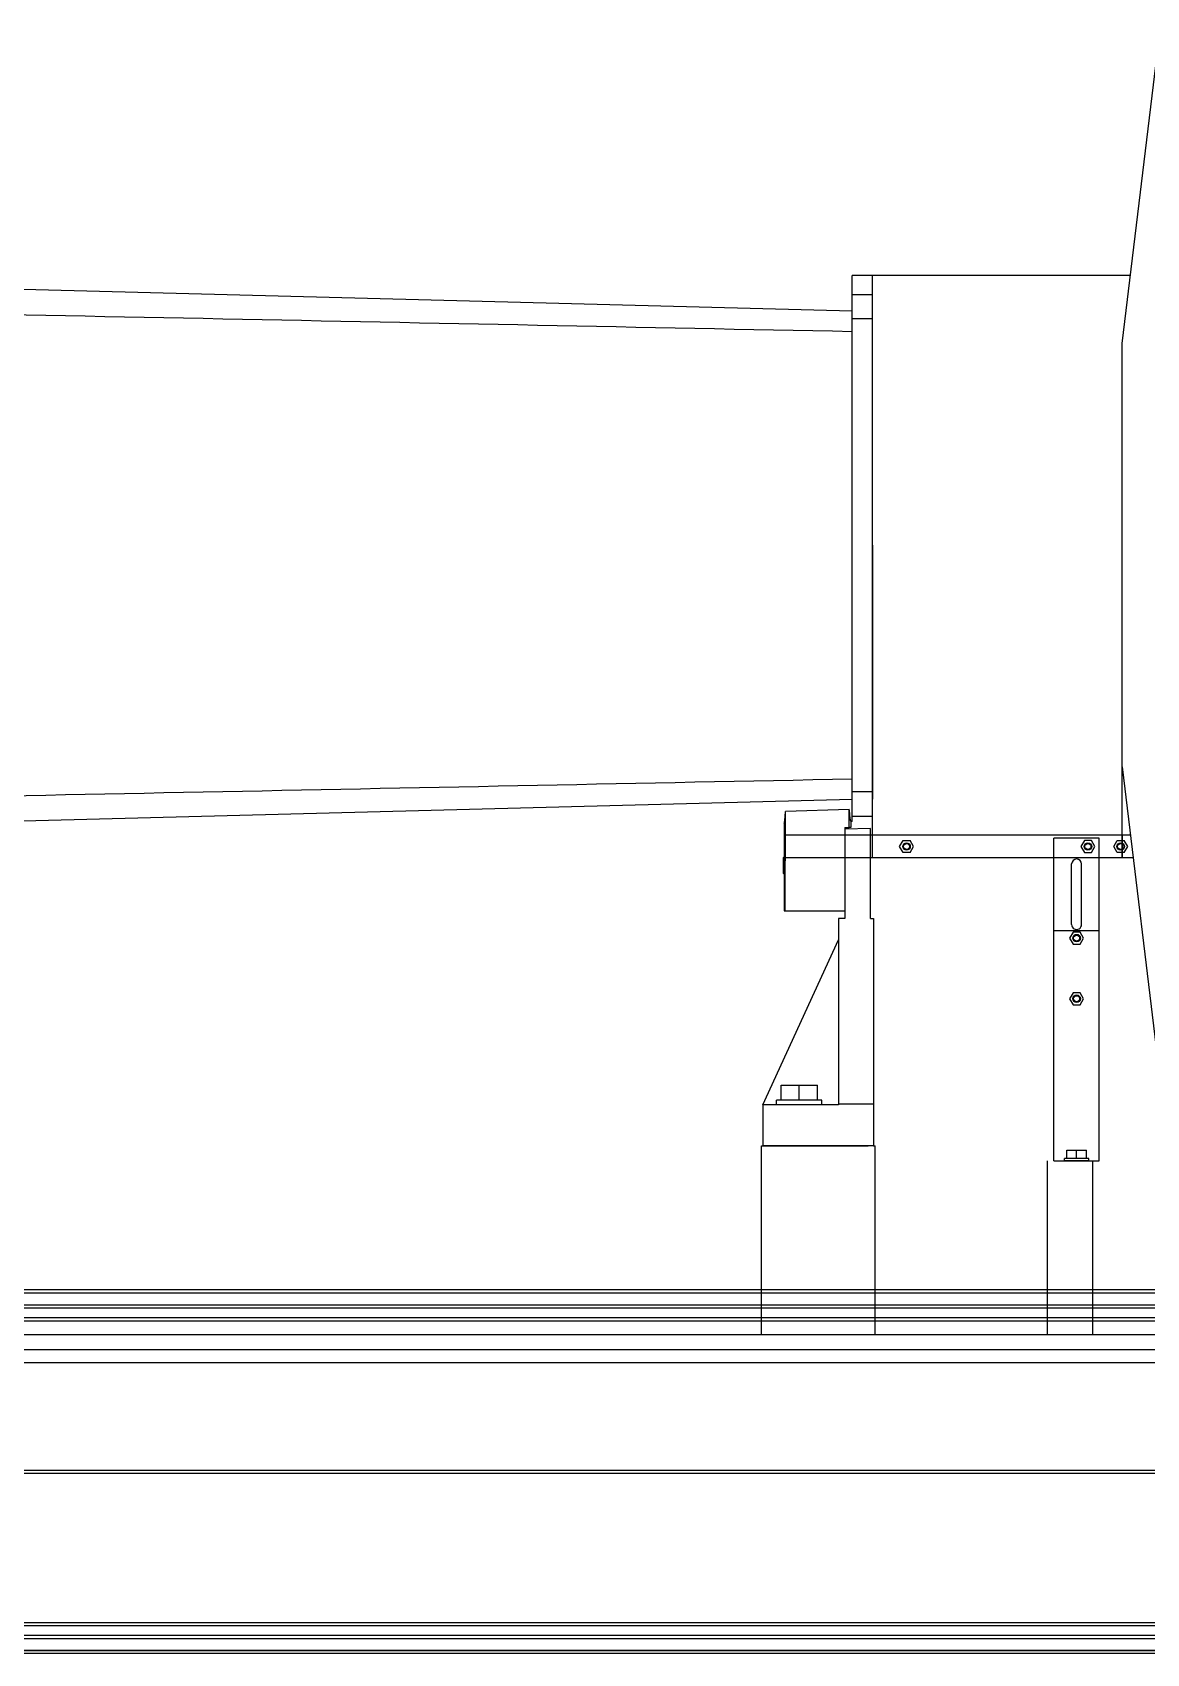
# Model space of a CAD drawing. Header units: millimetres. Extents: x 1218 to 72853, y -34712 to 16286.
# Drawn here: x 65066 to 65536, y 8256 to 8940 of the extents above; entities that cross this region are included whole.
import ezdxf

# ---------------------------------------------------------------- set-up
doc = ezdxf.new("R2010")
doc.units = ezdxf.units.MM

# ---------------------------------------------------------------- blocks, each defined once
blk = doc.blocks.new('BOM-FRONT EQ')
at = {"lineweight": -2}
for p, q in [((151.42, 552.54), (167.4, 683.82)), ((151.42, 552.54), (167.4, 683.82)), ((151.42, 552.54), (167.4, 683.82)), ((154.92, 581.3), (37.61, 581.3)), ((154.92, 581.3), (37.61, 581.3)), ((37.61, 563.01), (37.61, 581.3)), ((154.92, 581.3), (37.61, 581.3)), ((46.08, 345.23), (46.08, 581.3)), ((46.08, 345.23), (46.08, 581.3)), ((46.08, 345.23), (46.08, 581.3)), ((37.61, 566.24), (-488.36, 580.01)), ((37.61, 563.01), (37.61, 575.54)), ((37.61, 563.01), (37.61, 575.54)), ((37.61, 573.31), (46.08, 573.31)), ((37.61, 573.31), (46.08, 573.31)), ((37.61, 573.31), (46.08, 573.31)), ((37.61, 361.8), (37.51, 564.71)), ((37.61, 361.8), (37.51, 564.71)), ((37.61, 361.8), (37.51, 564.71)), ((46.08, 563.01), (37.61, 563.01)), ((46.08, 563.01), (37.61, 563.01)), ((46.08, 563.01), (37.61, 563.01)), ((151.42, 345.23), (151.42, 552.54)), ((151.42, 345.23), (151.42, 552.54)), ((151.42, 345.23), (151.42, 552.54)), ((46.08, 467.52), (46.08, 363.51)), ((46.08, 467.52), (46.08, 363.51)), ((46.08, 467.52), (46.08, 363.51)), ((151.42, 373.98), (151.42, 457.05)), ((151.42, 373.98), (151.42, 457.05)), ((151.42, 373.98), (151.42, 457.05)), ((151.42, 373.98), (167.4, 242.7)), ((151.42, 373.98), (167.4, 242.7)), ((151.42, 373.98), (167.4, 242.7)), ((46.08, 363.51), (37.61, 363.51)), ((46.08, 363.51), (37.61, 363.51)), ((46.08, 363.51), (37.61, 363.51)), ((46.08, 363.51), (46.08, 360.37)), ((46.08, 363.51), (46.08, 360.37)), ((46.08, 363.51), (46.08, 360.37)), ((37.61, 360.28), (-465.36, 347.11)), ((37.61, 360.28), (-465.36, 347.11)), ((37.61, 360.28), (-465.36, 347.11)), ((36.33, 355.97), (9.5, 355.18)), ((36.33, 355.97), (9.5, 355.18)), ((36.33, 355.97), (9.5, 355.18)), ((36.36, 348.42), (36.33, 355.97)), ((36.36, 348.42), (36.33, 355.97)), ((36.36, 348.42), (36.33, 355.97)), ((37.61, 350.97), (37.61, 361.8)), ((37.61, 350.97), (37.61, 361.8)), ((37.61, 350.97), (37.61, 361.8)), ((8.86, 350.22), (8.86, 336.12)), ((8.86, 350.22), (8.86, 336.12)), ((8.86, 350.22), (8.86, 336.12)), ((9.3, 313.27), (9.5, 355.18)), ((9.3, 313.27), (9.5, 355.18)), ((9.3, 313.27), (9.5, 355.18)), ((37.61, 350.97), (36.97, 350.96)), ((37.61, 350.97), (36.97, 350.96)), ((37.61, 350.97), (36.97, 350.96)), ((36.97, 350.96), (36.97, 348.42)), ((36.97, 350.96), (36.97, 348.42)), ((36.97, 350.96), (36.97, 348.42)), ((37.61, 353.21), (46.08, 353.21)), ((37.61, 353.21), (46.08, 353.21)), ((37.61, 353.21), (46.08, 353.21)), ((154.92, 345.23), (9.65, 345.23)), ((154.92, 345.23), (9.65, 345.23)), ((154.92, 345.23), (9.65, 345.23)), ((154.92, 345.22), (9.65, 345.22)), ((154.92, 345.22), (9.65, 345.22)), ((154.92, 345.22), (9.65, 345.22)), ((34.42, 348.42), (34.42, 342.65)), ((34.42, 348.42), (36.36, 348.42)), ((34.42, 348.42), (34.42, 342.65)), ((34.42, 348.42), (36.36, 348.42)), ((34.42, 348.42), (34.42, 342.65)), ((34.42, 348.42), (36.36, 348.42)), ((45.28, 348.09), (34.42, 347.71)), ((45.28, 348.09), (34.42, 347.71)), ((45.28, 348.09), (34.42, 347.71)), ((34.42, 347.71), (34.42, 310.08)), ((34.42, 347.71), (34.42, 310.08)), ((34.42, 347.71), (34.42, 310.08)), ((36.97, 348.42), (36.36, 348.42)), ((36.97, 348.42), (36.36, 348.42)), ((36.97, 348.42), (36.36, 348.42)), ((45.28, 310.08), (45.28, 348.09)), ((45.28, 310.08), (45.28, 348.09)), ((45.28, 310.08), (45.28, 348.09)), ((46.08, 335.64), (46.08, 345.22)), ((46.08, 335.64), (46.08, 345.22)), ((46.08, 335.64), (46.08, 345.22)), ((57.54, 340.43), (59.01, 342.99)), ((57.54, 340.43), (59.01, 342.99)), ((57.54, 340.43), (59.01, 342.99)), ((59.01, 342.99), (61.96, 342.99)), ((59.01, 342.99), (61.96, 342.99)), ((59.01, 342.99), (61.96, 342.99)), ((63.44, 340.43), (61.96, 342.99)), ((63.44, 340.43), (61.96, 342.99)), ((63.44, 340.43), (61.96, 342.99)), ((141.8, 343.95), (122.64, 343.95)), ((122.64, 304.97), (122.64, 343.95)), ((141.8, 343.95), (122.64, 343.95)), ((122.64, 304.97), (122.64, 343.95)), ((141.8, 343.95), (122.64, 343.95)), ((122.64, 304.97), (122.64, 343.95)), ((135.53, 342.99), (134.06, 340.43)), ((135.53, 342.99), (134.06, 340.43)), ((135.53, 342.99), (134.06, 340.43)), ((138.49, 342.99), (135.53, 342.99)), ((138.49, 342.99), (135.53, 342.99)), ((138.49, 342.99), (135.53, 342.99)), ((139.96, 340.43), (138.49, 342.99)), ((139.96, 340.43), (138.49, 342.99)), ((139.96, 340.43), (138.49, 342.99)), ((141.8, 304.97), (141.8, 343.95)), ((141.8, 304.97), (141.8, 343.95)), ((141.8, 304.97), (141.8, 343.95)), ((147.86, 340.43), (149.34, 342.99)), ((147.86, 340.43), (149.34, 342.99)), ((147.86, 340.43), (149.34, 342.99)), ((149.34, 342.99), (152.29, 342.99)), ((149.34, 342.99), (152.29, 342.99)), ((149.34, 342.99), (152.29, 342.99)), ((151.42, 345.23), (151.42, 335.64)), ((151.42, 345.23), (151.42, 335.64)), ((151.42, 345.23), (151.42, 335.64)), ((151.42, 335.64), (151.42, 345.22)), ((151.42, 335.64), (151.42, 345.22)), ((151.42, 335.64), (151.42, 345.22)), ((153.77, 340.43), (152.29, 342.99)), ((153.77, 340.43), (152.29, 342.99)), ((153.77, 340.43), (152.29, 342.99)), ((8.54, 335.8), (9.02, 336.28)), ((8.54, 335.8), (9.02, 336.28)), ((8.54, 335.8), (9.02, 336.28)), ((8.54, 335.8), (8.86, 336.12)), ((8.54, 335.8), (8.86, 336.12)), ((8.54, 335.8), (8.86, 336.12)), ((8.54, 330.83), (8.54, 335.8)), ((8.54, 330.83), (8.54, 335.8)), ((8.54, 330.83), (8.54, 335.8)), ((9.02, 330.6), (9.02, 336.28)), ((9.02, 330.6), (9.02, 336.28)), ((9.02, 330.6), (9.02, 336.28)), ((156.09, 335.64), (9.65, 335.64)), ((156.09, 335.64), (9.65, 335.64)), ((156.09, 335.64), (9.65, 335.64)), ((59.01, 337.87), (57.54, 340.43)), ((59.01, 337.87), (57.54, 340.43)), ((59.01, 337.87), (57.54, 340.43)), ((61.96, 337.87), (59.01, 337.87)), ((61.96, 337.87), (59.01, 337.87)), ((61.96, 337.87), (59.01, 337.87)), ((61.96, 337.87), (63.44, 340.43)), ((61.96, 337.87), (63.44, 340.43)), ((61.96, 337.87), (63.44, 340.43)), ((134.06, 340.43), (135.53, 337.87)), ((134.06, 340.43), (135.53, 337.87)), ((134.06, 340.43), (135.53, 337.87)), ((135.53, 337.87), (138.49, 337.87)), ((135.53, 337.87), (138.49, 337.87)), ((135.53, 337.87), (138.49, 337.87)), ((138.49, 337.87), (139.96, 340.43)), ((138.49, 337.87), (139.96, 340.43)), ((138.49, 337.87), (139.96, 340.43)), ((151.42, 335.64), (141.8, 335.64)), ((151.42, 335.64), (141.8, 335.64)), ((151.42, 335.64), (141.8, 335.64)), ((149.34, 337.87), (147.86, 340.43)), ((149.34, 337.87), (147.86, 340.43)), ((149.34, 337.87), (147.86, 340.43)), ((152.29, 337.87), (149.34, 337.87)), ((152.29, 337.87), (149.34, 337.87)), ((152.29, 337.87), (149.34, 337.87)), ((152.29, 337.87), (153.77, 340.43)), ((152.29, 337.87), (153.77, 340.43)), ((152.29, 337.87), (153.77, 340.43)), ((8.54, 329.09), (8.54, 330.83)), ((8.54, 329.09), (8.54, 330.83)), ((8.54, 329.09), (8.54, 330.83)), ((8.54, 329.09), (9.02, 328.61)), ((8.54, 329.09), (9.02, 328.61)), ((8.54, 329.09), (9.02, 328.61)), ((8.86, 328.77), (8.86, 313.27)), ((8.86, 328.77), (8.86, 313.27)), ((8.86, 328.77), (8.86, 313.27)), ((9.02, 328.61), (9.02, 330.6)), ((9.02, 328.61), (9.02, 330.6)), ((9.02, 328.61), (9.02, 330.6)), ((130.14, 307.52), (130.14, 333.08)), ((130.14, 307.52), (130.14, 333.08)), ((130.14, 307.52), (130.14, 333.08)), ((134.29, 307.52), (134.29, 333.08)), ((134.29, 307.52), (134.29, 333.08)), ((134.29, 307.52), (134.29, 333.08)), ((8.86, 313.27), (9.3, 313.27)), ((8.86, 313.27), (9.3, 313.27)), ((8.86, 313.27), (9.3, 313.27)), ((9.3, 313.27), (34.42, 313.27)), ((9.3, 313.27), (34.42, 313.27)), ((9.3, 313.27), (34.42, 313.27)), ((34.42, 310.08), (31.86, 310.08)), ((31.86, 310.08), (31.86, 234.68)), ((34.42, 310.08), (31.86, 310.08)), ((31.86, 310.08), (31.86, 234.68)), ((34.42, 310.08), (31.86, 310.08)), ((31.86, 310.08), (31.86, 234.68)), ((45.28, 310.08), (46.56, 310.08)), ((45.28, 310.08), (46.56, 310.08)), ((45.28, 310.08), (46.56, 310.08)), ((46.56, 310.08), (46.56, 236.15)), ((46.56, 310.08), (46.56, 236.15)), ((46.56, 310.08), (46.56, 236.15)), ((-0.09, 231.48), (31.86, 301.12)), ((-0.09, 231.48), (31.86, 301.12)), ((-0.09, 231.48), (31.86, 301.12)), ((122.63, 304.97), (141.8, 304.97)), ((122.63, 207.83), (122.63, 304.97)), ((122.63, 304.97), (141.8, 304.97)), ((122.63, 207.83), (122.63, 304.97)), ((122.63, 304.97), (141.8, 304.97)), ((122.63, 207.83), (122.63, 304.97)), ((130.74, 304.33), (129.27, 301.77)), ((130.74, 304.33), (129.27, 301.77)), ((130.74, 304.33), (129.27, 301.77)), ((129.27, 301.77), (130.74, 299.21)), ((129.27, 301.77), (130.74, 299.21)), ((129.27, 301.77), (130.74, 299.21)), ((133.69, 304.33), (130.74, 304.33)), ((133.69, 304.33), (130.74, 304.33)), ((133.69, 304.33), (130.74, 304.33)), ((135.17, 301.77), (133.69, 304.33)), ((135.17, 301.77), (133.69, 304.33)), ((135.17, 301.77), (133.69, 304.33)), ((133.69, 299.21), (135.17, 301.77)), ((133.69, 299.21), (135.17, 301.77)), ((133.69, 299.21), (135.17, 301.77)), ((141.8, 207.83), (141.8, 304.97)), ((141.8, 207.83), (141.8, 304.97)), ((141.8, 207.83), (141.8, 304.97)), ((130.74, 299.21), (133.69, 299.21)), ((130.74, 299.21), (133.69, 299.21)), ((130.74, 299.21), (133.69, 299.21)), ((130.74, 278.77), (129.27, 276.21)), ((130.74, 278.77), (129.27, 276.21)), ((130.74, 278.77), (129.27, 276.21)), ((129.27, 276.21), (130.74, 273.65)), ((129.27, 276.21), (130.74, 273.65)), ((129.27, 276.21), (130.74, 273.65)), ((133.69, 278.77), (130.74, 278.77)), ((133.69, 278.77), (130.74, 278.77)), ((133.69, 278.77), (130.74, 278.77)), ((130.74, 273.65), (133.69, 273.65)), ((130.74, 273.65), (133.69, 273.65)), ((130.74, 273.65), (133.69, 273.65)), ((135.17, 276.21), (133.69, 278.77)), ((135.17, 276.21), (133.69, 278.77)), ((135.17, 276.21), (133.69, 278.77)), ((133.69, 273.65), (135.17, 276.21)), ((133.69, 273.65), (135.17, 276.21)), ((133.69, 273.65), (135.17, 276.21)), ((7.58, 239.78), (15.25, 239.78)), ((7.58, 233.39), (7.58, 239.78)), ((7.58, 239.78), (15.25, 239.78)), ((7.58, 233.39), (7.58, 239.78)), ((7.58, 239.78), (15.25, 239.78)), ((7.58, 233.39), (7.58, 239.78)), ((15.25, 239.78), (22.91, 239.78)), ((15.25, 233.39), (15.25, 239.78)), ((15.25, 239.78), (22.91, 239.78)), ((15.25, 233.39), (15.25, 239.78)), ((15.25, 239.78), (22.91, 239.78)), ((15.25, 233.39), (15.25, 239.78)), ((22.91, 233.39), (22.91, 239.78)), ((22.91, 233.39), (22.91, 239.78)), ((22.91, 233.39), (22.91, 239.78)), ((15.25, 233.39), (5.66, 233.39)), ((5.66, 231.48), (5.66, 233.39)), ((15.25, 233.39), (5.66, 233.39)), ((5.66, 231.48), (5.66, 233.39)), ((15.25, 233.39), (5.66, 233.39)), ((5.66, 231.48), (5.66, 233.39)), ((24.83, 233.39), (15.25, 233.39)), ((24.83, 233.39), (15.25, 233.39)), ((24.83, 233.39), (15.25, 233.39)), ((24.83, 231.48), (24.83, 233.39)), ((24.83, 231.48), (24.83, 233.39)), ((24.83, 231.48), (24.83, 233.39)), ((31.86, 234.68), (31.86, 231.68)), ((31.86, 234.68), (31.86, 231.68)), ((31.86, 234.68), (31.86, 231.68)), ((46.56, 236.15), (46.56, 231.77)), ((46.56, 236.15), (46.56, 231.77)), ((46.56, 236.15), (46.56, 231.77)), ((-0.09, 231.48), (-0.09, 214.22)), ((31.86, 231.48), (-0.09, 231.48)), ((-0.09, 231.48), (-0.09, 214.22)), ((31.86, 231.48), (-0.09, 231.48)), ((-0.09, 231.48), (-0.09, 214.22)), ((31.86, 231.48), (-0.09, 231.48)), ((15.25, 231.48), (5.66, 231.48)), ((15.25, 231.48), (5.66, 231.48)), ((15.25, 231.48), (5.66, 231.48)), ((24.83, 231.48), (15.25, 231.48)), ((24.83, 231.48), (15.25, 231.48)), ((24.83, 231.48), (15.25, 231.48)), ((46.56, 231.77), (31.86, 231.68)), ((46.56, 231.77), (31.86, 231.68)), ((46.56, 231.77), (31.86, 231.68)), ((31.86, 231.68), (31.86, 231.48)), ((31.86, 231.68), (31.86, 231.48)), ((31.86, 231.68), (31.86, 231.48)), ((46.56, 231.77), (46.56, 214.22)), ((46.56, 231.77), (46.56, 214.22)), ((46.56, 231.77), (46.56, 214.22)), ((-0.73, 134.63), (-0.73, 214.22)), ((-0.73, 214.22), (44.3, 214.22)), ((-0.73, 153.52), (-0.73, 214.22)), ((-0.73, 214.22), (44.3, 214.22)), ((-0.73, 153.52), (-0.73, 214.22)), ((-0.73, 214.22), (44.3, 214.22)), ((46.56, 214.22), (-0.09, 214.22)), ((46.56, 214.22), (-0.09, 214.22)), ((46.56, 214.22), (-0.09, 214.22)), ((46.56, 214.22), (47.2, 214.22)), ((46.56, 214.22), (47.2, 214.22)), ((46.56, 214.22), (47.2, 214.22)), ((47.2, 134.63), (47.2, 214.22)), ((47.2, 153.52), (47.2, 214.22)), ((47.2, 153.52), (47.2, 214.22)), ((128.06, 212.37), (132.22, 212.37)), ((128.06, 208.86), (128.06, 212.37)), ((128.06, 212.37), (132.22, 212.37)), ((128.06, 208.86), (128.06, 212.37)), ((128.06, 212.37), (132.22, 212.37)), ((128.06, 208.86), (128.06, 212.37)), ((132.22, 212.37), (136.37, 212.37)), ((132.22, 208.86), (132.22, 212.37)), ((132.22, 212.37), (136.37, 212.37)), ((132.22, 208.86), (132.22, 212.37)), ((132.22, 212.37), (136.37, 212.37)), ((132.22, 208.86), (132.22, 212.37)), ((136.37, 208.86), (136.37, 212.37)), ((136.37, 208.86), (136.37, 212.37)), ((136.37, 208.86), (136.37, 212.37)), ((119.93, 134.63), (119.93, 207.83)), ((119.93, 153.52), (119.93, 207.83)), ((119.93, 153.52), (119.93, 207.83)), ((122.63, 207.83), (141.8, 207.83)), ((122.63, 207.83), (141.8, 207.83)), ((122.63, 207.83), (141.8, 207.83)), ((132.22, 208.86), (127.11, 208.86)), ((127.11, 207.83), (127.11, 208.86)), ((132.22, 208.86), (127.11, 208.86)), ((127.11, 207.83), (127.11, 208.86)), ((132.22, 208.86), (127.11, 208.86)), ((127.11, 207.83), (127.11, 208.86)), ((132.22, 207.83), (127.11, 207.83)), ((132.22, 207.83), (127.11, 207.83)), ((132.22, 207.83), (127.11, 207.83)), ((137.33, 208.86), (132.22, 208.86)), ((137.33, 208.86), (132.22, 208.86)), ((137.33, 208.86), (132.22, 208.86)), ((137.33, 207.83), (132.22, 207.83)), ((137.33, 207.83), (132.22, 207.83)), ((137.33, 207.83), (132.22, 207.83)), ((137.33, 207.83), (137.33, 208.86)), ((137.33, 207.83), (137.33, 208.86)), ((137.33, 207.83), (137.33, 208.86)), ((137.33, 207.83), (137.33, 208.86)), ((137.33, 207.83), (137.33, 208.86)), ((137.33, 207.83), (137.33, 208.86)), ((139.1, 134.63), (139.1, 207.83)), ((139.1, 153.52), (139.1, 207.83)), ((139.1, 153.52), (139.1, 207.83)), ((-800, 153.52), (800, 153.52)), ((-800, 153.52), (800, 153.52)), ((-800, 152.17), (800, 152.17)), ((-800, 147.13), (800, 147.13)), ((-800, 147.13), (800, 147.13)), ((-800, 145.78), (800, 145.78)), ((-800, 145.78), (800, 145.78)), ((-800, 141.69), (800, 141.69)), ((-800, 140.35), (800, 140.35)), ((-800, 134.63), (800, 134.63)), ((-800, 134.63), (800, 134.63)), ((-800, 128.24), (800, 128.24)), ((-800, 128.24), (800, 128.24)), ((-800, 122.81), (800, 122.81)), ((-800, 77.43), (800, 77.43)), ((-800, 76.08), (800, 76.08)), ((-800, 76.08), (800, 76.08)), ((-800, 13.17), (800, 13.17)), ((-800, 11.82), (800, 11.82)), ((-800, 11.82), (800, 11.82)), ((-800, 7.74), (800, 7.74)), ((-800, 7.74), (800, 7.74)), ((-800, 6.39), (800, 6.39)), ((-800, 6.39), (800, 6.39)), ((-800, 6.39), (800, 6.39)), ((-800, 6.39), (800, 6.39)), ((800, 1.35), (-800, 1.35)), ((-800, 1.35), (800, 1.35)), ((800, 0), (-800, 0))]:
    blk.add_line(p, q, dxfattribs=at)
for centre, radius in [((60.49, 340.43), 1.6), ((60.49, 340.43), 1.6), ((60.49, 340.43), 1.6), ((137.01, 340.43), 1.6), ((137.01, 340.43), 1.6), ((137.01, 340.43), 1.6), ((137.01, 340.43), 1.6), ((137.01, 340.43), 1.6), ((137.01, 340.43), 1.6), ((150.82, 340.43), 1.6), ((150.82, 340.43), 1.6), ((150.82, 340.43), 1.6), ((60.49, 340.43), 1.28), ((60.49, 340.43), 1.28), ((60.49, 340.43), 1.28), ((137.01, 340.43), 1.28), ((137.01, 340.43), 1.28), ((137.01, 340.43), 1.28), ((150.82, 340.43), 1.28), ((150.82, 340.43), 1.28), ((150.82, 340.43), 1.28), ((132.22, 301.77), 1.6), ((132.22, 301.77), 1.6), ((132.22, 301.77), 1.6), ((132.22, 301.77), 1.6), ((132.22, 301.77), 1.6), ((132.22, 301.77), 1.6), ((132.22, 301.77), 1.28), ((132.22, 301.77), 1.28), ((132.22, 301.77), 1.28), ((132.22, 276.21), 1.6), ((132.22, 276.21), 1.6), ((132.22, 276.21), 1.6), ((132.22, 276.21), 1.6), ((132.22, 276.21), 1.6), ((132.22, 276.21), 1.6), ((132.22, 276.21), 1.28), ((132.22, 276.21), 1.28), ((132.22, 276.21), 1.28)]:
    blk.add_circle(centre, radius, dxfattribs=at)
for centre, radius, start, end in [((-33956.49, -1681455.75), 1682356.8, 88.84219226, 88.86027616), ((-33956.49, -1681455.75), 1682356.8, 88.84219226, 88.86027616), ((-33956.49, -1681455.75), 1682356.8, 88.84219226, 88.86027616), ((-33956.72, 1682393.94), 1682368.44, 271.13972384, 271.1578108), ((-33956.72, 1682393.94), 1682368.44, 271.13972384, 271.1578108), ((-33956.72, 1682393.94), 1682368.44, 271.13972384, 271.1578108), ((132.22, 333.08), 2.08, 0, 179.99999), ((132.22, 333.08), 2.08, 0, 179.99999), ((132.22, 333.08), 2.08, 0, 179.99999), ((132.22, 307.52), 2.08, 179.99999, 0), ((132.22, 307.52), 2.08, 179.99999, 0), ((132.22, 307.52), 2.08, 179.99999, 0)]:
    blk.add_arc(centre, radius, start, end, dxfattribs=at)
for centre, major_axis, start_param, end_param in [((36.97, 489.64), (0, 138.69), 2.871996, 3.14205), ((36.97, 489.64), (0, 138.69), 2.871996, 3.14205), ((36.97, 489.64), (0, 138.69), 2.871996, 3.14205), ((8.85, 489.64), (0, 139.42), 3.14205, 3.409108), ((8.85, 489.64), (0, 139.42), 3.14205, 3.409108), ((8.85, 489.64), (0, 139.42), 3.14205, 3.409108)]:
    blk.add_ellipse(centre, major_axis=major_axis, ratio=0.017455, start_param=start_param, end_param=end_param, dxfattribs=at)

msp = doc.modelspace()

# ---------------------------------------------------------------- block references
at = {"lineweight": -2}
msp.add_blockref('BOM-FRONT EQ', (65373.96, 8256.29, 0), dxfattribs=at)

doc.saveas('drawing.dxf')
